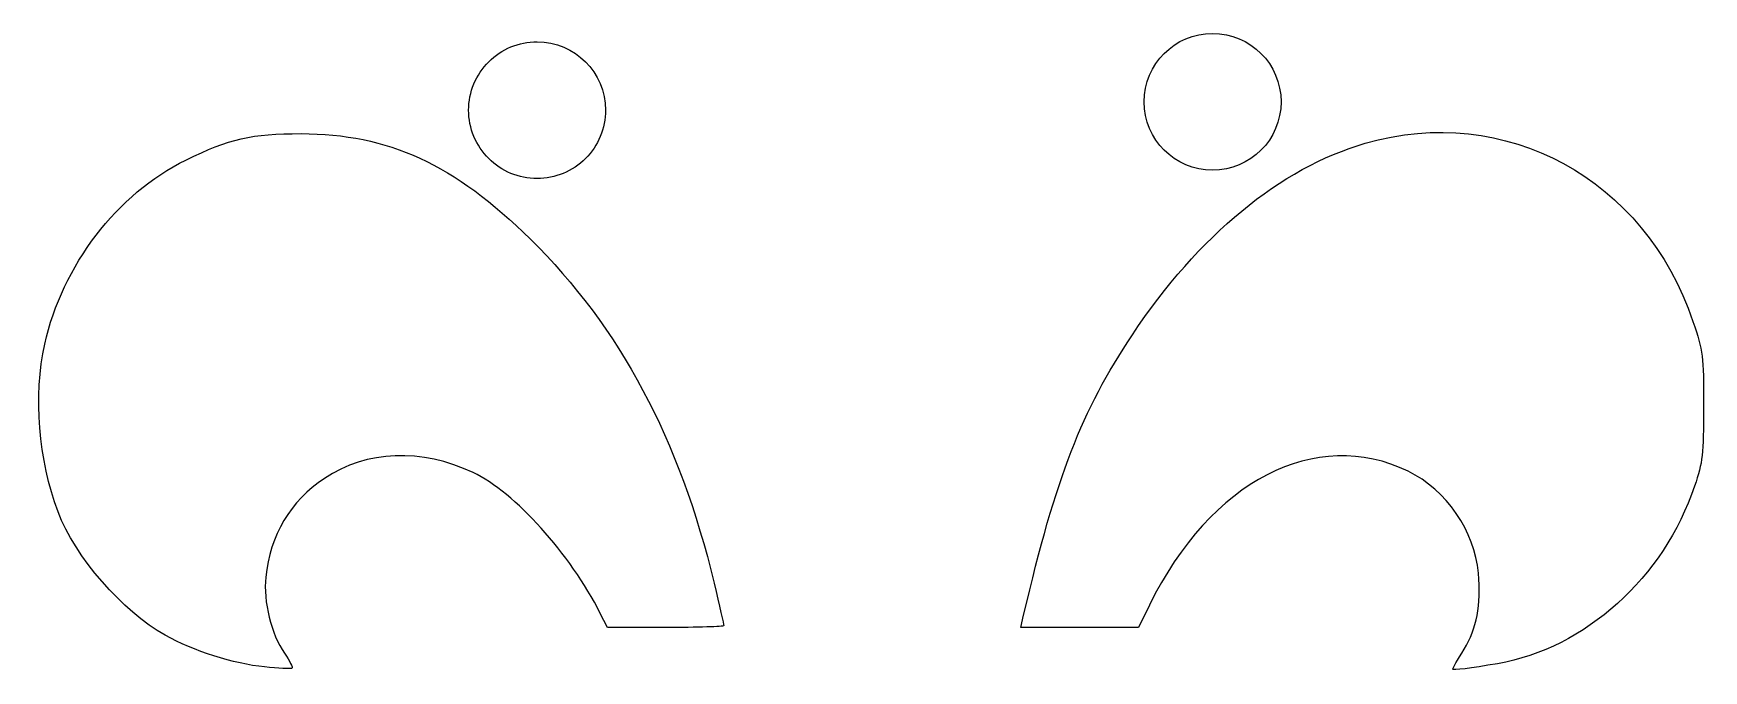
# Model space of a CAD drawing. Header units: millimetres. Extents: x 0.88 to 9.1, y 4.28 to 7.42.
import ezdxf

# ---------------------------------------------------------------- set-up
doc = ezdxf.new("R2010")
doc.units = ezdxf.units.MM
doc.layers.get('0').update_dxf_attribs({"linetype": 'CONTINUOUS'})

msp = doc.modelspace()

# ---------------------------------------------------------------- linework, layer by layer
at = {"color": 7}
for points in [[(7.016321, 7.082045)], [(3.69297, 7.040906)], [(2.015529, 4.300997)], [(7.860345, 4.289574)]]:
    msp.add_lwpolyline(points, close=True, dxfattribs=at)
for points in [[(6.368655, 4.60569), (6.314345, 4.495178), (6.024904, 4.495178), (5.735463, 4.495178), (5.749943, 4.556574)], [(3.988692, 4.495181), (3.702515, 4.495181), (3.667385, 4.564762)]]:
    msp.add_lwpolyline(points, dxfattribs=at)
for points in [[(6.342857, 7.082045), (6.342857, 7.268017), (6.493617, 7.418777), (6.679589, 7.418777)], [(6.679589, 7.418777), (6.865561, 7.418777), (7.016321, 7.268017), (7.016321, 7.082045)], [(3.118132, 7.279011), (3.181282, 7.342161), (3.266931, 7.377638), (3.356238, 7.377638)], [(3.356238, 7.377638), (3.54221, 7.377638), (3.69297, 7.226878), (3.69297, 7.040906)], [(3.019506, 7.040906), (3.019506, 7.130213), (3.054983, 7.215862), (3.118132, 7.279011)], [(6.679589, 6.745313), (6.493617, 6.745313), (6.342857, 6.896073), (6.342857, 7.082045)], [(7.016321, 7.082045), (7.016321, 6.896073), (6.865561, 6.745313), (6.679589, 6.745313)], [(7.429817, 6.87796), (8.117741, 7.078005), (8.807516, 6.703197), (9.042975, 6.001405)], [(3.118132, 6.8028), (3.054983, 6.86595), (3.019506, 6.951599), (3.019506, 7.040906)], [(3.69297, 7.040906), (3.69297, 6.951599), (3.657493, 6.86595), (3.594344, 6.8028)], [(1.628606, 6.795668), (1.843197, 6.901035), (1.951234, 6.925758), (2.195622, 6.925429)], [(2.195622, 6.925429), (2.625216, 6.924796), (2.948832, 6.775938), (3.323207, 6.40657)], [(6.285125, 5.935917), (6.609565, 6.424617), (7.013229, 6.756818), (7.429817, 6.87796)], [(0.934422, 5.890001), (1.01989, 6.276496), (1.290633, 6.629721), (1.628606, 6.795668)], [(3.356238, 6.704174), (3.266931, 6.704174), (3.181282, 6.739651), (3.118132, 6.8028)], [(3.594344, 6.8028), (3.531194, 6.739651), (3.445545, 6.704174), (3.356238, 6.704174)], [(3.323207, 6.40657), (3.764379, 5.971298), (4.057811, 5.421592), (4.227092, 4.71326)], [(9.042975, 6.001405), (9.093012, 5.852269), (9.095155, 5.835097), (9.095051, 5.583919)], [(5.749943, 4.556574), (5.911847, 5.24307), (6.033767, 5.5573), (6.285125, 5.935917)], [(0.999651, 5.064806), (0.90346, 5.318809), (0.878351, 5.636445), (0.934422, 5.890001)], [(9.095051, 5.583919), (9.094918, 5.342774), (9.091431, 5.311562), (9.050752, 5.19099)], [(7.642349, 5.263814), (7.188257, 5.484751), (6.66874, 5.216312), (6.368655, 4.60569)], [(3.042523, 5.257328), (2.788186, 5.378114), (2.517435, 5.36769), (2.309936, 5.229128)], [(7.987173, 4.762954), (7.970093, 4.968627), (7.829587, 5.172713), (7.642349, 5.263814)], [(2.309936, 5.229128), (2.142667, 5.117431), (2.042936, 4.949371), (2.021348, 4.742821)], [(3.667385, 4.564762), (3.519522, 4.857638), (3.246154, 5.160625), (3.042523, 5.257328)], [(9.050752, 5.19099), (8.898491, 4.7397), (8.513444, 4.392682), (8.081368, 4.317348)], [(1.52713, 4.456832), (1.316094, 4.574529), (1.084023, 4.842015), (0.999651, 5.064806)], [(2.021348, 4.742821), (2.008916, 4.623865), (2.048892, 4.461367), (2.113356, 4.368826)], [(4.227092, 4.71326), (4.25337, 4.6033), (4.27487, 4.509248), (4.27487, 4.504256)], [(7.916654, 4.388258), (7.979854, 4.493211), (8.000475, 4.602777), (7.987173, 4.762954)], [(2.015529, 4.300995), (1.865001, 4.316047), (1.66533, 4.379757), (1.52713, 4.456832)], [(4.27487, 4.504256), (4.27487, 4.499266), (4.14609, 4.495181), (3.988692, 4.495181)], [(2.113356, 4.368826), (2.139813, 4.330846), (2.156253, 4.297287), (2.14989, 4.294246)], [(7.860345, 4.289574), (7.860345, 4.292415), (7.885684, 4.336826), (7.916654, 4.388258)], [(2.14989, 4.294246), (2.143529, 4.291204), (2.083065, 4.294245), (2.015529, 4.300997)], [(8.081368, 4.317348), (7.950786, 4.29458), (7.860345, 4.283215), (7.860345, 4.289574)]]:
    msp.add_open_spline(points, degree=3, dxfattribs=at)

doc.saveas('drawing.dxf')
